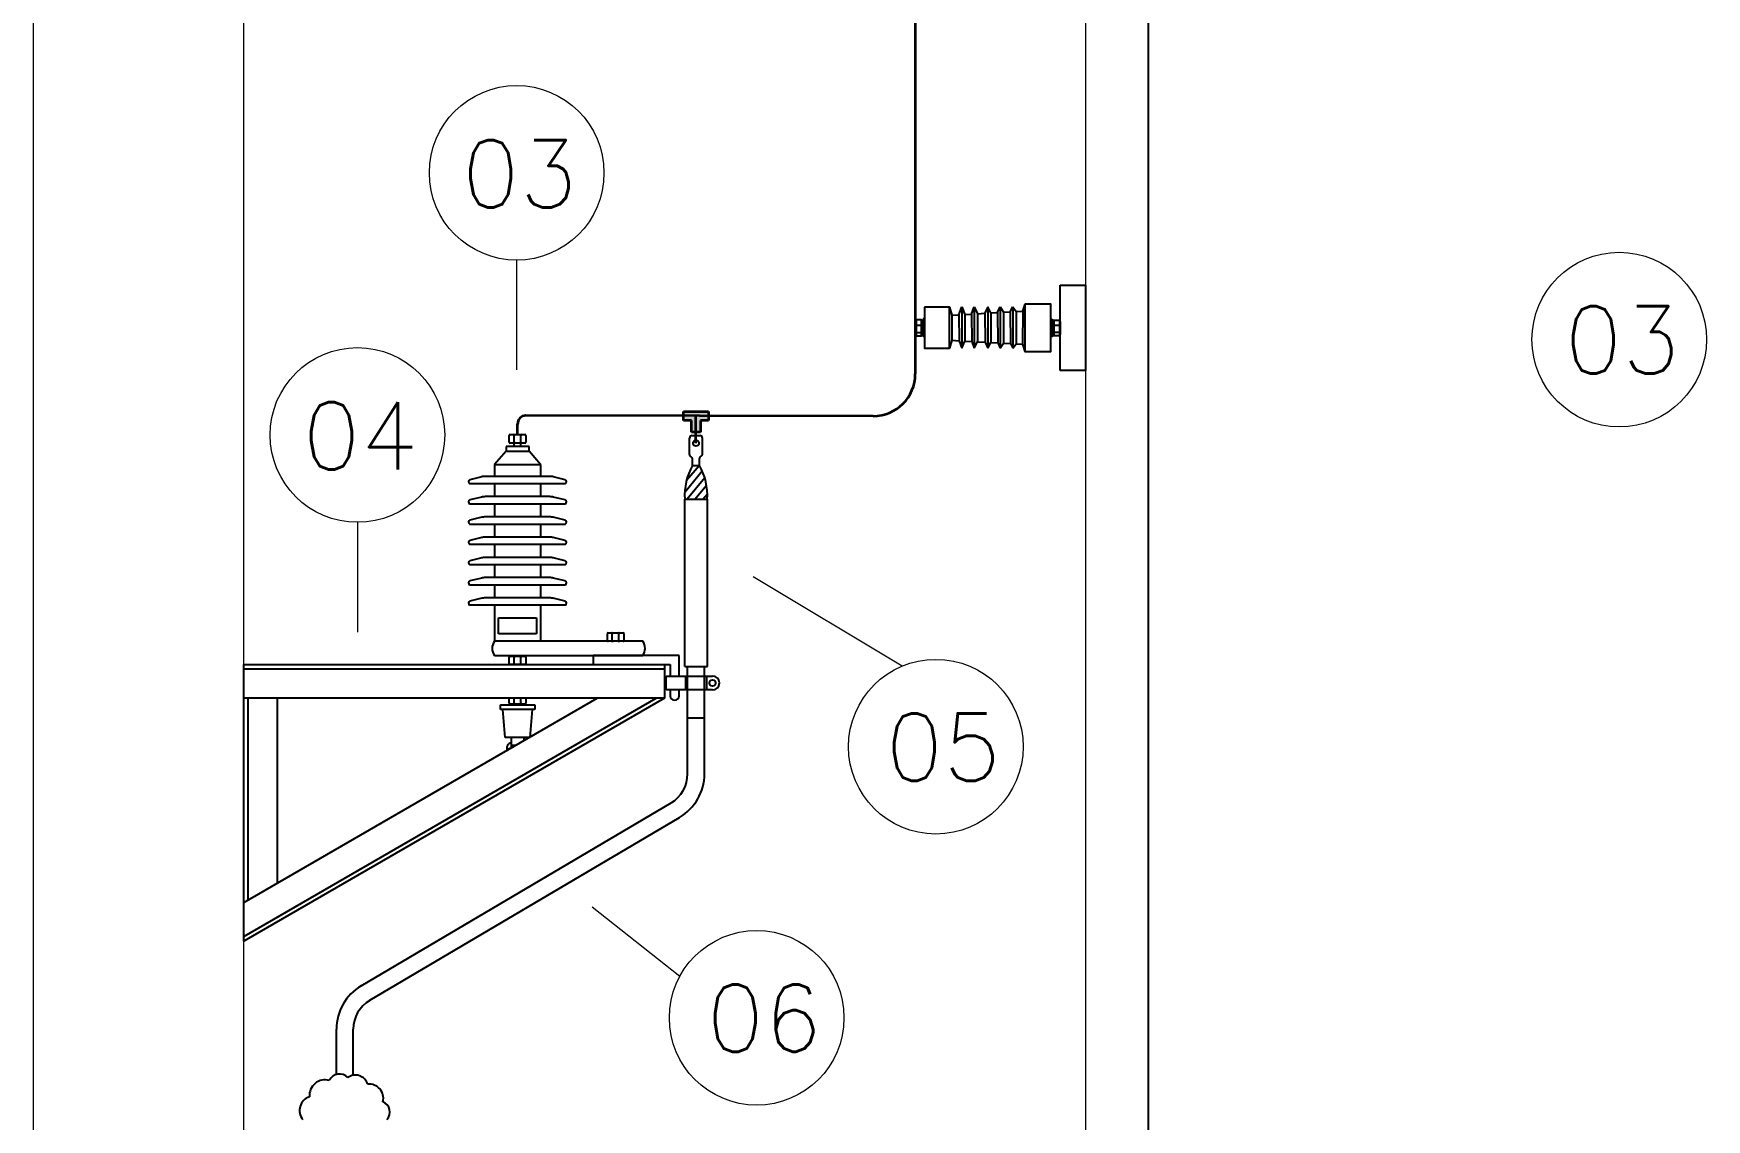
# Model space of a CAD drawing. Extents: x 2368 to 5238, y 905 to 1916.
# Drawn here: x 2372.152 to 2376.129, y 909.487 to 912.067 of the extents above; entities that cross this region are included whole.
import ezdxf

# ---------------------------------------------------------------- set-up
doc = ezdxf.new("R2010")
doc.units = 0
doc.header["$LTSCALE"] = 10
doc.linetypes.add('DASHEDX2', pattern=[38.1, 25.4, -12.7])
doc.layers.get('0').update_dxf_attribs({"linetype": 'CONTINUOUS'})
for name, color, linetype, lineweight in [('alvenaria', 2, 'CONTINUOUS', 15), ('TEXTO', 2, 'CONTINUOUS', 15), ('Vergalhão', 4, 'CONTINUOUS', 35)]:
    doc.layers.add(name, color=color, linetype=linetype, lineweight=lineweight)
for name, color, linetype in [('CABO', 5, 'CONTINUOUS'), ('ISOLADOR DE PEDESTAL', 2, 'CONTINUOUS'), ('MUFLA CONTRATIL A FRIO EXTERNA', 2, 'CONTINUOUS'), ('PARA RAIO POLIMETRICO', 2, 'CONTINUOUS')]:
    doc.layers.add(name, color=color, linetype=linetype)
doc.styles.add('CP', font='simplex.shx')

msp = doc.modelspace()

# ---------------------------------------------------------------- hatches: boundary and pattern name
at = {"layer": 'Vergalhão'}
h = msp.add_hatch(color=1, dxfattribs=at)
h.dxf.hatch_style = 1
h.paths.add_polyline_path([(2373.6975, 911.1689), (2373.6975, 911.1477), (2373.7164, 911.1477), (2373.7164, 911.1203), (2373.7376, 911.1203), (2373.7376, 911.1477), (2373.7565, 911.1477), (2373.7565, 911.1689)])

# ---------------------------------------------------------------- linework, layer by layer
at = {"color": 210}
msp.add_line((2374.8024, 905.8887), (2374.8024, 917.612), dxfattribs=at)
at = {"color": 1}
for p, q in [((2374.5924, 911.2663), (2374.5924, 911.4689)), ((2374.5924, 911.4689), (2374.6524, 911.4689)), ((2374.6524, 911.4689), (2374.6524, 911.2663)), ((2374.6524, 911.2663), (2374.5924, 911.2663)), ((2373.6524, 910.5676), (2373.6524, 910.4876))]:
    msp.add_line(p, q, dxfattribs=at)
at = {"color": 251, "true_color": 0x636466}
for p, q in [((2372.6524, 910.5676), (2373.6524, 910.5676)), ((2372.6524, 909.9102), (2372.6524, 910.5676)), ((2373.6524, 910.4876), (2372.6524, 910.4876)), ((2373.6524, 910.4876), (2372.6524, 909.9102)), ((2372.6524, 910.0026), (2373.4924, 910.4876)), ((2372.7324, 910.0488), (2372.7324, 910.4876))]:
    msp.add_line(p, q, dxfattribs=at)
at = {"color": 251, "linetype": 'DASHEDX2', "ltscale": 0.02, "true_color": 0x636466}
for p, q in [((2372.6524, 910.5576), (2373.6524, 910.5576)), ((2372.6524, 909.9218), (2373.6324, 910.4876)), ((2372.6624, 910.0084), (2372.6624, 910.4876))]:
    msp.add_line(p, q, dxfattribs=at)
at = {"color": 2}
for p, q in [((2373.6564, 910.5402), (2373.7662, 910.5405)), ((2373.6564, 910.5073), (2373.6564, 910.5402)), ((2373.7019, 910.5403), (2373.702, 910.5074)), ((2373.752, 910.5405), (2373.7521, 910.5075)), ((2373.7662, 910.5076), (2373.6564, 910.5073))]:
    msp.add_line(p, q, dxfattribs=at)
msp.add_circle((2373.7662, 910.524), 0.00741, dxfattribs=at)
msp.add_arc((2373.7662, 910.524), 0.0165, 270, 90, dxfattribs=at)
at = {"color": 200}
for centre, radius, start, end in [((2372.8455, 909.5437), 0.0373, 74.4357, 184.4357), ((2372.8799, 909.5676), 0.0272, 43.763, 153.763), ((2372.9176, 909.562), 0.0303, 16.5189, 126.5189), ((2372.8193, 909.5081), 0.0344, 108.6191, 218.6191), ((2372.9502, 909.5371), 0.0338, 346.0944, 96.0944), ((2372.9729, 909.5045), 0.0265, 317.5218, 67.5218)]:
    msp.add_arc(centre, radius, start, end, dxfattribs=at)
msp.add_point((2373.727, 911.1121))
at = {"layer": 'alvenaria'}
for p, q in [((2372.1524, 908.3676), (2372.1524, 915.1676)), ((2372.6524, 908.3676), (2372.6524, 915.1676)), ((2374.6524, 913.7676), (2374.6524, 908.3676))]:
    msp.add_line(p, q, dxfattribs=at)
at = {"layer": 'CABO'}
for p, q in [((2373.7071, 910.308), (2373.7071, 910.4406)), ((2373.7471, 910.308), (2373.7471, 910.4406)), ((2372.9314, 909.8043), (2373.6677, 910.2391)), ((2372.9517, 909.7699), (2373.6881, 910.2047)), ((2372.8724, 909.5937), (2372.8724, 909.701)), ((2372.9124, 909.5919), (2372.9124, 909.701))]:
    msp.add_line(p, q, dxfattribs=at)
for centre, radius, start, end in [((2373.6271, 910.308), 0.08, 300.5586, 0), ((2373.6271, 910.308), 0.12, 300.5586, 0), ((2372.9924, 909.701), 0.12, 120.5586, 180), ((2372.9924, 909.701), 0.08, 120.5586, 180)]:
    msp.add_arc(centre, radius, start, end, dxfattribs=at)
at = {"layer": 'ISOLADOR DE PEDESTAL', "color": 1}
for p, q in [((2374.3294, 911.4173), (2374.3354, 911.398)), ((2374.352, 911.399), (2374.3587, 911.4179)), ((2374.3587, 911.4179), (2374.3587, 911.3199)), ((2374.3587, 911.4179), (2374.3661, 911.3998)), ((2374.3818, 911.4007), (2374.3885, 911.4179)), ((2374.3885, 911.4179), (2374.3885, 911.3199)), ((2374.3885, 911.4179), (2374.3959, 911.4015)), ((2374.4203, 911.4179), (2374.4136, 911.4025)), ((2374.4203, 911.4179), (2374.4203, 911.3199)), ((2374.4277, 911.4033), (2374.4203, 911.4179)), ((2374.4277, 911.4033), (2374.4434, 911.4042)), ((2374.4434, 911.4042), (2374.4501, 911.4179)), ((2374.4434, 911.4042), (2374.444, 911.3322)), ((2374.4501, 911.4179), (2374.4501, 911.3199)), ((2374.4501, 911.4179), (2374.4575, 911.405)), ((2374.4575, 911.405), (2374.4737, 911.406)), ((2374.4575, 911.405), (2374.4575, 911.3314)), ((2374.4737, 911.406), (2374.4804, 911.4179)), ((2374.4737, 911.406), (2374.4743, 911.3305)), ((2374.4804, 911.4179), (2374.4804, 911.3199)), ((2374.4804, 911.4179), (2374.4878, 911.4068)), ((2374.4878, 911.4068), (2374.4877, 911.3298)), ((2374.4878, 911.4068), (2374.5037, 911.4077)), ((2374.5037, 911.4077), (2374.503, 911.3289)), ((2374.5037, 911.4077), (2374.5092, 911.4243)), ((2374.2482, 911.3836), (2374.2482, 911.3523)), ((2374.25, 911.374), (2374.2629, 911.374)), ((2374.3354, 911.398), (2374.352, 911.399)), ((2374.3354, 911.398), (2374.3354, 911.3382)), ((2374.352, 911.399), (2374.3525, 911.3372)), ((2374.3661, 911.3998), (2374.3818, 911.4007)), ((2374.3661, 911.3998), (2374.3661, 911.3365)), ((2374.3818, 911.4007), (2374.3823, 911.3356)), ((2374.3959, 911.4015), (2374.4136, 911.4025)), ((2374.3959, 911.4015), (2374.3959, 911.3348)), ((2374.4136, 911.4025), (2374.4142, 911.3338)), ((2374.4277, 911.4033), (2374.4277, 911.3331)), ((2374.5906, 911.3736), (2374.5777, 911.3736)), ((2374.5924, 911.3832), (2374.5924, 911.3519)), ((2374.25, 911.3567), (2374.2629, 911.3567)), ((2374.3354, 911.3382), (2374.3294, 911.3196)), ((2374.3354, 911.3382), (2374.3525, 911.3372)), ((2374.3525, 911.3372), (2374.3587, 911.3199)), ((2374.3587, 911.3199), (2374.3661, 911.3365)), ((2374.3661, 911.3365), (2374.3823, 911.3356)), ((2374.3823, 911.3356), (2374.3885, 911.3199)), ((2374.3885, 911.3199), (2374.3959, 911.3348)), ((2374.3959, 911.3348), (2374.4142, 911.3338)), ((2374.4142, 911.3338), (2374.4203, 911.3199)), ((2374.4203, 911.3199), (2374.4277, 911.3331)), ((2374.4277, 911.3331), (2374.444, 911.3322)), ((2374.444, 911.3322), (2374.4501, 911.3199)), ((2374.4501, 911.3199), (2374.4575, 911.3314)), ((2374.4575, 911.3314), (2374.4743, 911.3305)), ((2374.4743, 911.3305), (2374.4804, 911.3199)), ((2374.4804, 911.3199), (2374.4877, 911.3298)), ((2374.4877, 911.3298), (2374.503, 911.3289)), ((2374.503, 911.3289), (2374.5089, 911.3118)), ((2374.5906, 911.3564), (2374.5777, 911.3564))]:
    msp.add_line(p, q, dxfattribs=at)
for points in [[(2374.2703, 911.4173), (2374.2703, 911.3196), (2374.3294, 911.3196), (2374.3294, 911.4173)], [(2374.5089, 911.4243), (2374.5089, 911.3118), (2374.5703, 911.3118), (2374.5703, 911.4243)], [(2374.25, 911.3868), (2374.25, 911.3491), (2374.2629, 911.3491), (2374.2629, 911.3868)], [(2374.2629, 911.3842), (2374.2629, 911.3517), (2374.2673, 911.3517), (2374.2673, 911.3842)], [(2374.2673, 911.389), (2374.2673, 911.3478), (2374.2703, 911.3478), (2374.2703, 911.389)], [(2374.5733, 911.3886), (2374.5733, 911.3475), (2374.5703, 911.3475), (2374.5703, 911.3886)], [(2374.5777, 911.3838), (2374.5777, 911.3513), (2374.5733, 911.3513), (2374.5733, 911.3838)], [(2374.5906, 911.3864), (2374.5906, 911.3488), (2374.5777, 911.3488), (2374.5777, 911.3864)]]:
    msp.add_lwpolyline(points, close=True, dxfattribs=at)
for centre, start, end in [((2374.252, 911.3836), 122.0628, 180.1029), ((2374.252, 911.3772), 179.8971, 237.9372), ((2374.252, 911.3708), 122.0628, 180.1029), ((2374.5886, 911.3832), 359.8971, 57.9372), ((2374.5886, 911.3768), 302.0628, 0.1029), ((2374.5886, 911.3704), 359.8971, 57.9372), ((2374.252, 911.3599), 179.8971, 237.9372), ((2374.252, 911.3536), 122.0628, 180.1029), ((2374.252, 911.3523), 179.8971, 237.9372), ((2374.5886, 911.3596), 302.0628, 0.1029), ((2374.5886, 911.3532), 359.8971, 57.9372), ((2374.5886, 911.352), 302.0628, 0.1029)]:
    msp.add_arc(centre, 0.00377, start, end, dxfattribs=at)
at = {"layer": 'MUFLA CONTRATIL A FRIO EXTERNA', "color": 60}
for p, q in [((2373.7116, 911.0671), (2373.7116, 911.1058)), ((2373.7179, 911.1121), (2373.7361, 911.1121)), ((2373.7424, 911.0685), (2373.7424, 911.1058)), ((2373.7186, 911.0407), (2373.7186, 911.0559)), ((2373.7354, 911.0407), (2373.7354, 911.0572)), ((2373.7419, 911.0275), (2373.7002, 910.9765)), ((2373.7355, 911.0407), (2373.7045, 911.0052)), ((2373.7477, 911.0114), (2373.7061, 910.9605)), ((2373.7186, 911.0407), (2373.7354, 911.0407)), ((2373.7519, 910.9934), (2373.725, 910.9605)), ((2373.754, 910.9727), (2373.744, 910.9605)), ((2373.7002, 910.9605), (2373.7538, 910.9605)), ((2373.7002, 910.5633), (2373.7002, 910.9605)), ((2373.754, 910.5633), (2373.754, 910.9605)), ((2373.7002, 910.5633), (2373.754, 910.5633)), ((2373.7069, 910.4406), (2373.7069, 910.5633)), ((2373.7472, 910.4407), (2373.7472, 910.5633)), ((2373.7472, 910.4407), (2373.7069, 910.4406))]:
    msp.add_line(p, q, dxfattribs=at)
at = {"layer": 'MUFLA CONTRATIL A FRIO EXTERNA'}
for p, q in [((2373.6871, 910.5893), (2373.4829, 910.5894)), ((2373.4829, 910.5894), (2373.4829, 910.5676)), ((2373.6871, 910.5403), (2373.6871, 910.5893)), ((2373.4829, 910.5676), (2373.6654, 910.5676)), ((2373.6654, 910.5676), (2373.6654, 910.5403)), ((2373.6654, 910.5073), (2373.6654, 910.4938)), ((2373.6871, 910.4938), (2373.6871, 910.5074))]:
    msp.add_line(p, q, dxfattribs=at)
at = {"layer": 'MUFLA CONTRATIL A FRIO EXTERNA', "color": 60}
msp.add_circle((2373.727, 911.0935), 0.00695, dxfattribs=at)
for centre, radius, start, end in [((2373.7179, 911.1058), 0.00631, 90, 180), ((2373.7361, 911.1058), 0.00631, 0, 90), ((2373.7179, 911.0671), 0.00631, 180, 243.2508), ((2373.7123, 911.0559), 0.00631, 0, 63.2508), ((2373.7417, 911.0572), 0.00631, 116.7492, 180), ((2373.7361, 911.0685), 0.00631, 296.7492, 0), ((2373.8489, 910.9686), 0.149, 151.0654, 183.0971), ((2373.6051, 910.9686), 0.149, 356.9029, 28.9346)]:
    msp.add_arc(centre, radius, start, end, dxfattribs=at)
at = {"layer": 'MUFLA CONTRATIL A FRIO EXTERNA'}
msp.add_arc((2373.6762, 910.4938), 0.0109, 180, 0, dxfattribs=at)
at = {"layer": 'PARA RAIO POLIMETRICO'}
for p, q in [((2373.2831, 911.0961), (2373.2831, 911.1121)), ((2373.2851, 911.1141), (2373.3205, 911.1141)), ((2373.3205, 911.0941), (2373.2851, 911.0941)), ((2373.2948, 911.0961), (2373.2948, 911.1121)), ((2373.2948, 911.0857), (2373.2948, 911.0941)), ((2373.3108, 911.0961), (2373.3108, 911.1121)), ((2373.3108, 911.0857), (2373.3108, 911.0941)), ((2373.3225, 911.1121), (2373.3225, 911.0961)), ((2373.2755, 911.0748), (2373.248, 911.0433)), ((2373.2755, 911.0857), (2373.2755, 911.0748)), ((2373.3302, 911.0857), (2373.2755, 911.0857)), ((2373.2755, 911.0748), (2373.3302, 911.0748)), ((2373.3302, 911.0748), (2373.3302, 911.0857)), ((2373.3576, 911.0433), (2373.3302, 911.0748)), ((2373.2178, 911.0139), (2373.1898, 911.007)), ((2373.379, 911.0149), (2373.2266, 911.0149)), ((2373.248, 911.0433), (2373.248, 911.0149)), ((2373.248, 911.0433), (2373.3576, 911.0433)), ((2373.3576, 911.0433), (2373.3576, 911.0149)), ((2373.4158, 911.007), (2373.3878, 911.0139)), ((2373.1889, 910.998), (2373.4167, 910.998)), ((2373.248, 910.998), (2373.248, 910.9668)), ((2373.3576, 910.998), (2373.3576, 910.9668)), ((2373.1889, 910.9499), (2373.4167, 910.9499)), ((2373.2178, 910.9657), (2373.1898, 910.9588)), ((2373.379, 910.9668), (2373.2266, 910.9668)), ((2373.248, 910.9499), (2373.248, 910.9186)), ((2373.3576, 910.9499), (2373.3576, 910.9186)), ((2373.4158, 910.9588), (2373.3878, 910.9657)), ((2373.1889, 910.9017), (2373.4167, 910.9017)), ((2373.2178, 910.9176), (2373.1898, 910.9107)), ((2373.379, 910.9186), (2373.2266, 910.9186)), ((2373.248, 910.9017), (2373.248, 910.8705)), ((2373.3576, 910.9017), (2373.3576, 910.8705)), ((2373.4158, 910.9107), (2373.3878, 910.9176)), ((2373.1889, 910.8536), (2373.4167, 910.8536)), ((2373.2178, 910.8695), (2373.1898, 910.8626)), ((2373.379, 910.8705), (2373.2266, 910.8705)), ((2373.248, 910.8536), (2373.248, 910.8224)), ((2373.3576, 910.8536), (2373.3576, 910.8224)), ((2373.4158, 910.8626), (2373.3878, 910.8695)), ((2373.2178, 910.8214), (2373.1898, 910.8145)), ((2373.379, 910.8224), (2373.2266, 910.8224)), ((2373.4158, 910.8145), (2373.3878, 910.8214)), ((2373.1889, 910.8055), (2373.4167, 910.8055)), ((2373.2178, 910.7733), (2373.1898, 910.7664)), ((2373.379, 910.7743), (2373.2266, 910.7743)), ((2373.248, 910.8055), (2373.248, 910.7743)), ((2373.3576, 910.8055), (2373.3576, 910.7743)), ((2373.4158, 910.7664), (2373.3878, 910.7733)), ((2373.1889, 910.7574), (2373.4167, 910.7574)), ((2373.248, 910.7574), (2373.248, 910.7262)), ((2373.3576, 910.7574), (2373.3576, 910.7262)), ((2373.1889, 910.7093), (2373.4167, 910.7093)), ((2373.2178, 910.7252), (2373.1898, 910.7183)), ((2373.379, 910.7262), (2373.2266, 910.7262)), ((2373.248, 910.7093), (2373.248, 910.623)), ((2373.3576, 910.7093), (2373.3576, 910.623)), ((2373.4158, 910.7183), (2373.3878, 910.7252)), ((2373.2577, 910.6786), (2373.3479, 910.6786)), ((2373.2577, 910.6411), (2373.2577, 910.6786)), ((2373.3479, 910.6786), (2373.3479, 910.6411)), ((2373.6007, 910.623), (2373.248, 910.623)), ((2373.3479, 910.6411), (2373.2577, 910.6411)), ((2373.5164, 910.625), (2373.5164, 910.641)), ((2373.5184, 910.643), (2373.5537, 910.643)), ((2373.5537, 910.623), (2373.5184, 910.623)), ((2373.528, 910.625), (2373.528, 910.641)), ((2373.544, 910.625), (2373.544, 910.641)), ((2373.5557, 910.641), (2373.5557, 910.625)), ((2373.2482, 910.5894), (2373.6005, 910.5894)), ((2373.2831, 910.5696), (2373.2831, 910.5856)), ((2373.2851, 910.5876), (2373.3205, 910.5876)), ((2373.2948, 910.5696), (2373.2948, 910.5856)), ((2373.3108, 910.5696), (2373.3108, 910.5856)), ((2373.3225, 910.5856), (2373.3225, 910.5696)), ((2373.3205, 910.5676), (2373.2851, 910.5676)), ((2373.262, 910.4724), (2373.3436, 910.4724)), ((2373.262, 910.4607), (2373.262, 910.4724)), ((2373.3436, 910.4607), (2373.262, 910.4607)), ((2373.2736, 910.3946), (2373.2683, 910.4607)), ((2373.2831, 910.4758), (2373.2831, 910.4876)), ((2373.3205, 910.4738), (2373.2851, 910.4738)), ((2373.2948, 910.4758), (2373.2948, 910.4876)), ((2373.3108, 910.4758), (2373.3108, 910.4876)), ((2373.3225, 910.4876), (2373.3225, 910.4758)), ((2373.3373, 910.4607), (2373.332, 910.3946)), ((2373.3436, 910.4724), (2373.3436, 910.4607)), ((2373.332, 910.3946), (2373.2736, 910.3946)), ((2373.2878, 910.3946), (2373.2878, 910.3694)), ((2373.2878, 910.376), (2373.2991, 910.376)), ((2373.3178, 910.3946), (2373.3178, 910.3868)), ((2373.2878, 910.3695), (2373.2879, 910.3695))]:
    msp.add_line(p, q, dxfattribs=at)
for centre, radius, start, end in [((2373.2851, 911.1121), 0.002, 90, 180), ((2373.2851, 911.0961), 0.002, 180, 270), ((2373.2928, 911.1121), 0.002, 0, 90), ((2373.2928, 911.0961), 0.002, 270, 0), ((2373.2968, 911.1121), 0.002, 90, 180), ((2373.2968, 911.0961), 0.002, 180, 270), ((2373.3088, 911.1121), 0.002, 0, 90), ((2373.3088, 911.0961), 0.002, 270, 0), ((2373.3128, 911.1121), 0.002, 90, 180), ((2373.3128, 911.0961), 0.002, 180, 270), ((2373.3205, 911.1121), 0.002, 0, 90), ((2373.3205, 911.0961), 0.002, 270, 0), ((2373.1911, 911.0023), 0.00483, 105.7537, 243.7588), ((2373.2266, 910.9767), 0.0382, 90, 104.3649), ((2373.379, 910.9767), 0.0382, 75.6351, 90), ((2373.4145, 911.0023), 0.00483, 296.2412, 74.2463), ((2373.1911, 910.9542), 0.00483, 105.7537, 243.7588), ((2373.2266, 910.9285), 0.0382, 90, 104.3649), ((2373.379, 910.9285), 0.0382, 75.6351, 90), ((2373.4145, 910.9542), 0.00483, 296.2412, 74.2463), ((2373.1911, 910.9061), 0.00483, 105.7537, 243.7588), ((2373.2266, 910.8804), 0.0382, 90, 104.3649), ((2373.379, 910.8804), 0.0382, 75.6351, 90), ((2373.4145, 910.9061), 0.00483, 296.2412, 74.2463), ((2373.1911, 910.858), 0.00483, 105.7537, 243.7588), ((2373.2266, 910.8323), 0.0382, 90, 104.3649), ((2373.379, 910.8323), 0.0382, 75.6351, 90), ((2373.4145, 910.858), 0.00483, 296.2412, 74.2463), ((2373.1911, 910.8098), 0.00483, 105.7537, 243.7588), ((2373.2266, 910.7842), 0.0382, 90, 104.3649), ((2373.379, 910.7842), 0.0382, 75.6351, 90), ((2373.4145, 910.8098), 0.00483, 296.2412, 74.2463), ((2373.2266, 910.7361), 0.0382, 90, 104.3649), ((2373.379, 910.7361), 0.0382, 75.6351, 90), ((2373.1911, 910.7617), 0.00483, 105.7537, 243.7588), ((2373.4145, 910.7617), 0.00483, 296.2412, 74.2463), ((2373.1911, 910.7136), 0.00483, 105.7537, 243.7588), ((2373.2266, 910.688), 0.0382, 90, 104.3649), ((2373.379, 910.688), 0.0382, 75.6351, 90), ((2373.4145, 910.7136), 0.00483, 296.2412, 74.2463), ((2373.271, 910.6063), 0.0284, 143.9677, 216.7129), ((2373.5184, 910.641), 0.002, 90, 180), ((2373.5184, 910.625), 0.002, 180, 270), ((2373.526, 910.641), 0.002, 0, 90), ((2373.526, 910.625), 0.002, 270, 0), ((2373.53, 910.641), 0.002, 90, 180), ((2373.53, 910.625), 0.002, 180, 270), ((2373.542, 910.641), 0.002, 0, 90), ((2373.542, 910.625), 0.002, 270, 0), ((2373.546, 910.641), 0.002, 90, 180), ((2373.546, 910.625), 0.002, 180, 270), ((2373.5537, 910.641), 0.002, 0, 90), ((2373.5537, 910.625), 0.002, 270, 0), ((2373.5777, 910.6063), 0.0284, 323.2871, 36.0323), ((2373.2851, 910.5856), 0.002, 90, 180), ((2373.2851, 910.5696), 0.002, 180, 270), ((2373.2928, 910.5856), 0.002, 0, 90), ((2373.2928, 910.5696), 0.002, 270, 0), ((2373.2968, 910.5856), 0.002, 90, 180), ((2373.2968, 910.5696), 0.002, 180, 270), ((2373.3088, 910.5856), 0.002, 0, 90), ((2373.3088, 910.5696), 0.002, 270, 0), ((2373.3128, 910.5856), 0.002, 90, 180), ((2373.3128, 910.5696), 0.002, 180, 270), ((2373.3205, 910.5856), 0.002, 0, 90), ((2373.3205, 910.5696), 0.002, 270, 0), ((2373.2851, 910.4758), 0.002, 180, 270), ((2373.2928, 910.4758), 0.002, 270, 0), ((2373.2968, 910.4758), 0.002, 180, 270), ((2373.3088, 910.4758), 0.002, 270, 0), ((2373.3128, 910.4758), 0.002, 180, 270), ((2373.3205, 910.4758), 0.002, 270, 0), ((2373.2898, 910.3692), 0.0125, 99.1036, 204.4891), ((2373.2878, 910.3591), 0.01, 155.2845339631845, 155.2845409465584), ((2373.2878, 910.3591), 0.01, 93.0065, 146.9935)]:
    msp.add_arc(centre, radius, start, end, dxfattribs=at)
at = {"layer": 'TEXTO', "color": 2}
for p, q in [((2373.3008, 911.5286), (2373.3008, 911.2678)), ((2372.9224, 910.9058), (2372.9224, 910.645)), ((2374.2168, 910.564), (2373.8628, 910.776)), ((2373.6885, 909.8269), (2373.4799, 909.9911))]:
    msp.add_line(p, q, dxfattribs=at)
for centre in [(2373.3008, 911.7361), (2372.9224, 911.1133), (2374.297, 910.3726), (2373.8712, 909.7284)]:
    msp.add_circle(centre, 0.2075, dxfattribs=at)
at = {"layer": 'TEXTO', "color": 1}
msp.add_circle((2375.9212, 911.3399), 0.2075, dxfattribs=at)
at = {"layer": 'Vergalhão', "color": 5}
for p, q in [((2374.2482, 914.0718), (2374.2482, 911.2583)), ((2373.3028, 911.1141), (2373.3028, 911.1392)), ((2373.3028, 911.1141), (2373.3028, 911.1392)), ((2374.1482, 911.1583), (2373.3228, 911.1592)), ((2373.727, 911.0935), (2373.727, 911.1592))]:
    msp.add_line(p, q, dxfattribs=at)
at = {"layer": 'Vergalhão', "color": 1}
for p, q in [((2373.6975, 911.1477), (2373.6975, 911.1689)), ((2373.6975, 911.1689), (2373.7565, 911.1689)), ((2373.7565, 911.1689), (2373.7565, 911.1477)), ((2373.7164, 911.1477), (2373.6975, 911.1477)), ((2373.7164, 911.1203), (2373.7164, 911.1477)), ((2373.7376, 911.1477), (2373.7376, 911.1203)), ((2373.7565, 911.1477), (2373.7376, 911.1477)), ((2373.7376, 911.1203), (2373.7164, 911.1203))]:
    msp.add_line(p, q, dxfattribs=at)
at = {"layer": 'Vergalhão', "color": 5}
for centre, radius, start, end in [((2374.1482, 911.2583), 0.1, 270, 0), ((2373.3228, 911.1392), 0.02, 90, 180)]:
    msp.add_arc(centre, radius, start, end, dxfattribs=at)

# ---------------------------------------------------------------- texts
at = {"layer": 'TEXTO', "color": 2, "style": 'CP'}
for s, p in [('03', (2373.1706, 911.6539)), ('04', (2372.7922, 911.0312)), ('05', (2374.1776, 910.2918)), ('06', (2373.7518, 909.6476))]:
    msp.add_text(s, height=0.16, dxfattribs=at).set_placement(p)
at = {"layer": 'TEXTO', "color": 1, "style": 'CP'}
msp.add_text('03', height=0.16, dxfattribs=at).set_placement((2375.7913, 911.2591))

doc.saveas('drawing.dxf')
